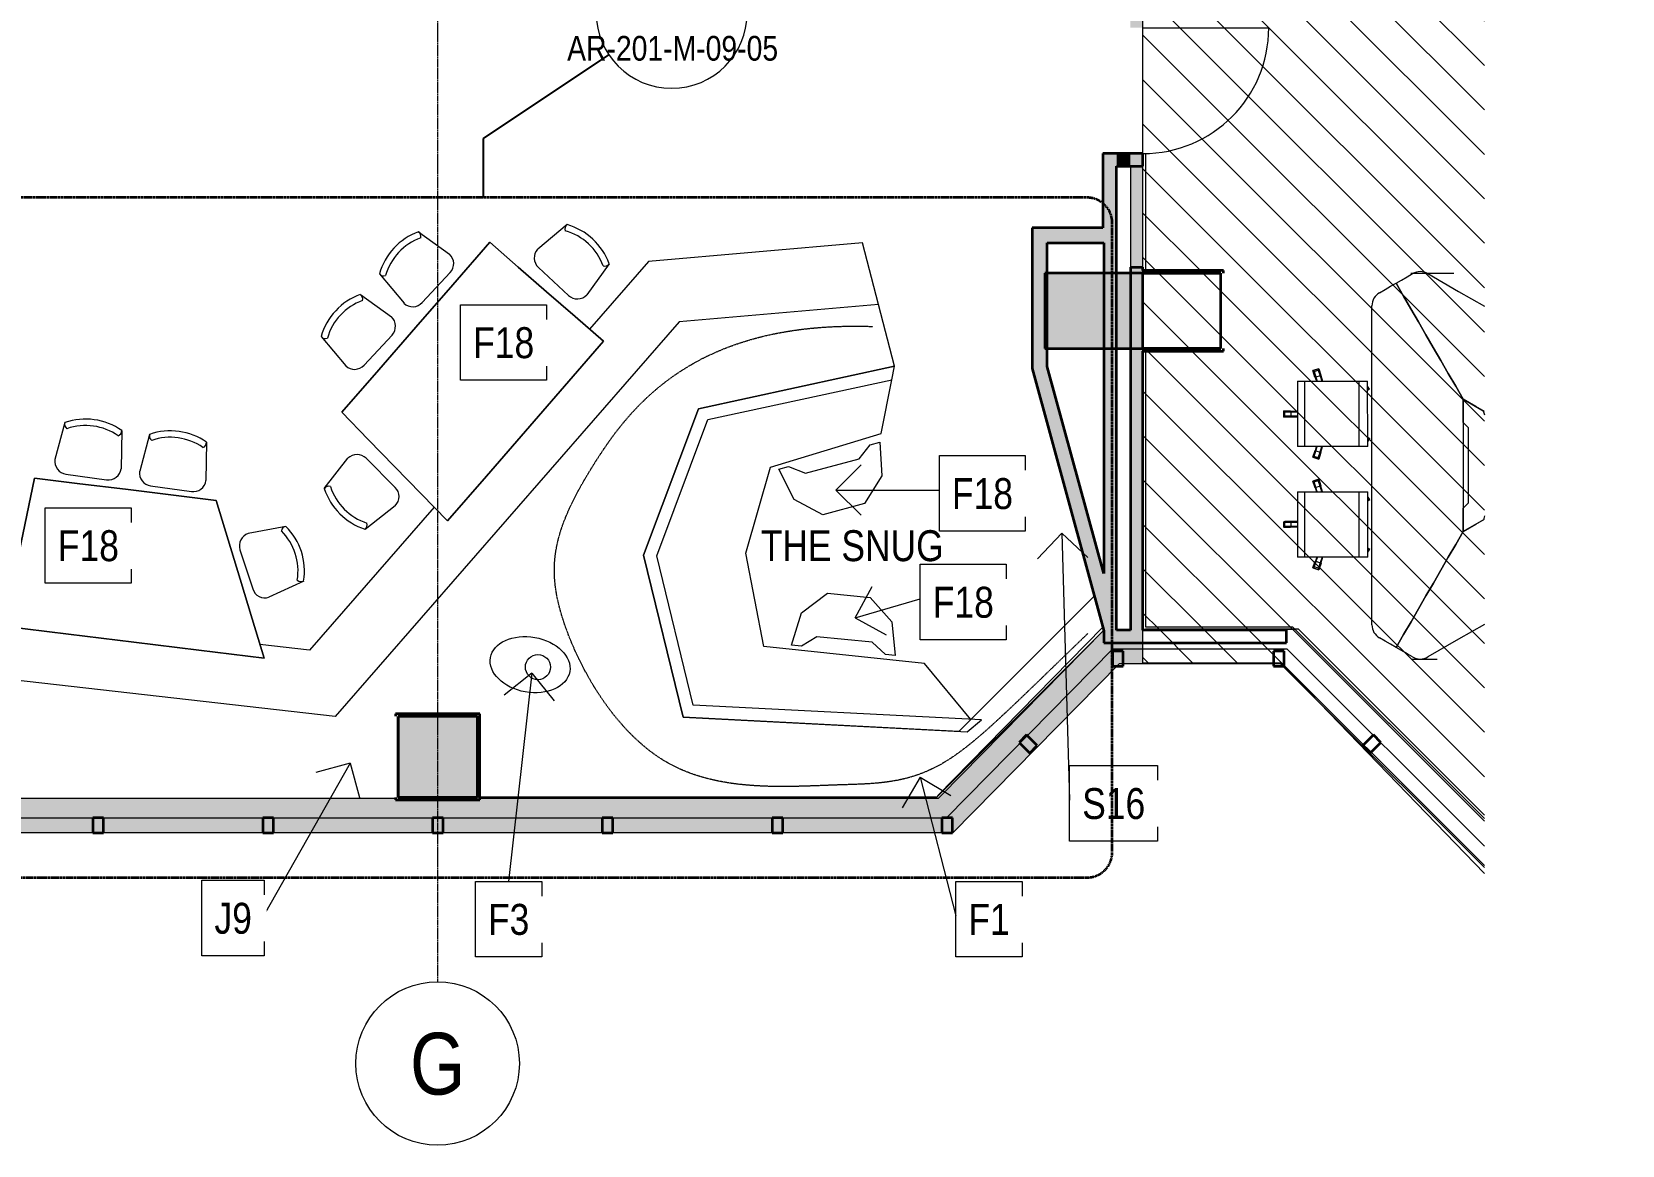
# Model space of a CAD drawing. Header units: millimetres. Extents: x -31381 to 39197, y -15686 to 26001.
# Drawn here: x 25929 to 38572, y -13891 to -5035 of the extents above; entities that cross this region are included whole.
import ezdxf

# ---------------------------------------------------------------- set-up
doc = ezdxf.new("R2010")
doc.units = ezdxf.units.MM
for name, pattern in [('BVNDH-Dash', [6, 3, -3]), ('BVNDH-Grid Line', [22.225, 12.7, -3.175, 3.175, -3.175]), ('BVNDH-Overhead', [6, 4, -2])]:
    doc.linetypes.add(name, pattern=pattern)
for name, color, linetype, lineweight in [('A-ANNO-SYMB', 150, 'Continuous', 9), ('A-COLS', 52, 'Continuous', 13), ('A-DETL', 90, 'Continuous', 9), ('A-DETL-GENF', 92, 'Continuous', 9), ('A-DETL-THIN', 151, 'Continuous', 9), ('A-DOOR', 31, 'Continuous', 13), ('A-FLOR-OVHD', 1, 'BVNDH-Overhead', 13), ('A-GENM', 13, 'Continuous', 13), ('A-WALL', 113, 'Continuous', 13), ('A-WALL-PATT', 111, 'Continuous', 13), ('G-ANNO-TEXT', 231, 'Continuous', 9), ('G-IMPT', 8, 'Continuous', 9), ('I-FURN', 30, 'Continuous', 13), ('I-WALL', 2, 'Continuous', 13), ('M-HVAC-CDFF', 50, 'Continuous', 9), ('Q-CASE', 31, 'Continuous', 9), ('S-GRID', 1, 'Continuous', 9), ('S-GRID-IDEN', 1, 'Continuous', 9)]:
    doc.layers.add(name, color=color, linetype=linetype, lineweight=lineweight)
doc.styles.add('Arial Narrow', font='ARIALN.TTF', dxfattribs={"height": 491.641337})
doc.styles.add('Arial Narrow_2', font='ARIALN.TTF', dxfattribs={"height": 245.820669})
doc.styles.add('Arial Narrow_3', font='ARIALN.TTF', dxfattribs={"height": 196.656535})
pattern_1 = [(135, (0, 0), (-176.7767, -176.7767), [])]

# ---------------------------------------------------------------- blocks, each defined once
blk = doc.blocks.new('Concept Single Door_DOR - 1000 x 2100mm 2-799987-Level 9 201 Kent St 1_100')
at = {"layer": 'A-DOOR', "color": 67}
blk.add_line((500, -50), (500, -1050), dxfattribs=at)
blk.add_arc((500, -50), 1000, 180, 270, dxfattribs=at)
blk = doc.blocks.new('Family5 - Family5-1060011-Level 9 201 Kent St 1_100')
at = {"layer": 'A-GENM'}
blk.add_hatch(color=254, dxfattribs=at).paths.add_polyline_path([(-1287, -141), (-1287, 135), (-1887, 135), (-1887, -641), (-1287, -641), (-1287, -171)], flags=0)
at = {"layer": 'A-GENM', "color": 47, "lineweight": 35}
for p, q in [((-1287, 759), (-1887, 759)), ((-1887, 759), (-1887, 135)), ((-1287, 135), (-1287, 759)), ((-1887, 135), (-1887, -641)), ((-1287, -641), (-1287, 135)), ((-1887, -641), (-1287, -641))]:
    blk.add_line(p, q, dxfattribs=at)
blk = doc.blocks.new('Walls 1 - 140902 Building Facade_sat-1083296-Level 9 201 Kent St 1_100')
at = {"layer": 'G-IMPT', "lineweight": 13}
h = blk.add_hatch(color=254, dxfattribs=at)
h.paths.add_polyline_path([(8026, -11406), (33252, -11406), (34573, -10063), (35857, -10063), (36143, -10349), (35859, -10055), (34759, -10055), (34759, -9943), (34522, -9943), (33202, -11286), (-28885, -11286), (-28885, 22446), (-27552, 23804), (7527, 23803), (7528, 22384), (15558, 14390), (20648, 14390), (34759, 14388), (34759, 14508), (15608, 14510), (7648, 22434), (7647, 23923), (-27602, 23924), (-29005, 22495), (-29005, -11406), (6974, -11406)], flags=0)
h.paths.add_polyline_path([(35839, 14508), (37477, 16146), (37477, 16155), (35830, 14508)], flags=0)
h = blk.add_hatch(color=254, dxfattribs=at)
h.paths.add_polyline_path([(29062, -11286), (33202, -11286), (34522, -9943), (34759, -9943), (34759, -9895), (34453, -9895), (34453, -9800), (34451, -9795), (33137, -11131), (29492, -11131), (29492, -11145), (28822, -11145), (28822, -11131), (24113, -11131), (24113, -11145), (23447, -11145), (23447, -11286), (24855, -11286)], flags=0)
h.paths.add_polyline_path([(34553, -9795), (34663, -9795), (34663, -9788), (34553, -9788)], flags=0)
at = {"layer": 'A-WALL', "color": 47, "lineweight": 35}
for p, q in [((34605, -9961), (34520, -9961)), ((34520, -9961), (34520, -10081)), ((34605, -10081), (34605, -9961)), ((35886, -9961), (35801, -9961)), ((35801, -9961), (35801, -10055)), ((35886, -10081), (35886, -9961)), ((34520, -10081), (34605, -10081)), ((35801, -10055), (35801, -10081)), ((35801, -10081), (35885, -10081)), ((33838, -10627), (33778, -10687)), ((33778, -10687), (33862, -10772)), ((33922, -10712), (33838, -10627)), ((33862, -10772), (33922, -10712)), ((36595, -10628), (36510, -10713)), ((36510, -10713), (36570, -10773)), ((36570, -10773), (36655, -10688)), ((36655, -10688), (36595, -10628)), ((26499, -11286), (26414, -11286)), ((26414, -11286), (26414, -11406)), ((26499, -11406), (26499, -11286)), ((27850, -11286), (27765, -11286)), ((27765, -11286), (27765, -11406)), ((27850, -11406), (27850, -11286)), ((29200, -11286), (29115, -11286)), ((29115, -11286), (29115, -11406)), ((29200, -11406), (29200, -11286)), ((30548, -11286), (30463, -11286)), ((30463, -11286), (30463, -11406)), ((30548, -11406), (30548, -11286)), ((31899, -11286), (31814, -11286)), ((31814, -11286), (31814, -11406)), ((31899, -11406), (31899, -11286)), ((33249, -11286), (33164, -11286)), ((33164, -11286), (33164, -11406)), ((33249, -11406), (33249, -11286)), ((26414, -11406), (26499, -11406)), ((27765, -11406), (27850, -11406)), ((29115, -11406), (29200, -11406)), ((30463, -11406), (30548, -11406)), ((31814, -11406), (31899, -11406)), ((33164, -11406), (33249, -11406))]:
    blk.add_line(p, q, dxfattribs=at)
at = {"layer": 'G-IMPT', "color": 67, "lineweight": 13}
for p, q in [((34552, -9788), (34663, -9788)), ((34783, -9788), (35971, -9788)), ((35971, -9788), (37477, -11293)), ((33202, -11286), (34522, -9943)), ((34522, -9943), (34759, -9943)), ((34759, -9943), (35907, -9943)), ((35907, -9943), (37477, -11512)), ((34573, -10063), (33252, -11406)), ((35857, -10063), (34573, -10063)), ((36143, -10349), (35857, -10063)), ((37477, -11682), (36143, -10349)), ((33137, -11131), (33156, -11111)), ((29492, -11131), (33137, -11131)), ((6216, -11286), (33202, -11286)), ((33252, -11406), (-29005, -11406))]:
    blk.add_line(p, q, dxfattribs=at)
blk = doc.blocks.new('Walls 1 - Walls 1-1083272-Level 9 201 Kent St 1_100')
blk.add_blockref('Walls 1 - 140902 Building Facade_sat-1083296-Level 9 201 Kent St 1_100', (0, 0))
blk = doc.blocks.new('Columns16 - Columns-1587665-Level 9 201 Kent St 1_100')
at = {"layer": 'A-COLS'}
blk.add_hatch(color=254, dxfattribs=at).paths.add_polyline_path([(29457, -11125), (29472, -11125), (29471, -10480), (28842, -10480), (28842, -11125), (29062, -11125)], flags=0)
at = {"layer": 'A-COLS', "color": 47, "lineweight": 35}
for p, q in [((28842, -10480), (28842, -11125)), ((29472, -10480), (28842, -10480)), ((29472, -11125), (29472, -10480)), ((28842, -11125), (29472, -11125))]:
    blk.add_line(p, q, dxfattribs=at)
blk = doc.blocks.new('Chair-Desk - Chair-Desk-V7-Level 9 201 Kent St 1_100')
at = {"layer": 'I-FURN', "lineweight": 9}
for p, q in [((-229, 0), (-266, -302)), ((229, 0), (266, -302)), ((-164, -405), (163, -405))]:
    blk.add_line(p, q, dxfattribs=at)
for centre, radius, start, end in [((0, -447), 502, 62.9089, 117.0911), ((-186, -7), 43.1, 170.9971, 243.1852), ((0, -447), 451, 62.9089, 117.0911), ((186, -7), 43.1, 296.8148, 9.0029), ((-164, -302), 103, 180, 270), ((163, -302), 103, 270, 0)]:
    blk.add_arc(centre, radius, start, end, dxfattribs=at)
blk = doc.blocks.new('Air Terminals 9 - Joinery Table 3_sat-1760734-Level 9 201 Kent St 1_100')
at = {"layer": 'G-IMPT', "flags": 128}
for points in [[(2960, 1077), (3093, 777), (3226, 477), (3359, 177), (3492, -123)], [(5047, 1077), (4526, 1077), (4004, 1077), (3482, 1077), (2960, 1077)], [(2960, 1077), (3482, 1077), (4004, 1077), (4526, 1077), (5047, 1077)], [(3492, -123), (3359, 177), (3226, 477), (3093, 777), (2960, 1077)], [(4945, -123), (4971, 177), (4996, 477), (5022, 777), (5047, 1077)], [(5047, 1077), (5022, 777), (4996, 477), (4971, 177), (4945, -123)], [(3492, -123), (3855, -123), (4218, -123), (4582, -123), (4945, -123)], [(4945, -123), (4582, -123), (4218, -123), (3855, -123), (3492, -123)]]:
    blk.add_lwpolyline(points, dxfattribs=at)
blk = doc.blocks.new('Air Terminals 9 - Air Terminals 9-1760743-Level 9 201 Kent St 1_100')
at = {"rotation": 172.9999999999995}
blk.add_blockref('Air Terminals 9 - Joinery Table 3_sat-1760734-Level 9 201 Kent St 1_100', (30845, -9310), dxfattribs=at)
blk = doc.blocks.new('Furniture 1 - Joinery Table 4_sat-1760748-Level 9 201 Kent St 1_100')
at = {"layer": 'G-IMPT', "flags": 128}
for points in [[(5047, 1077), (5022, 777), (4996, 477), (4971, 177), (4945, -123)], [(4945, -123), (4971, 177), (4996, 477), (5022, 777), (5047, 1077)], [(6838, 1077), (6390, 1077), (5943, 1077), (5495, 1077), (5047, 1077)], [(5047, 1077), (5495, 1077), (5943, 1077), (6390, 1077), (6838, 1077)], [(6838, -123), (6838, 177), (6838, 477), (6838, 777), (6838, 1077)], [(6838, 1077), (6838, 777), (6838, 477), (6838, 177), (6838, -123)], [(4945, -123), (5418, -123), (5892, -123), (6365, -123), (6838, -123)], [(6838, -123), (6365, -123), (5892, -123), (5418, -123), (4945, -123)]]:
    blk.add_lwpolyline(points, dxfattribs=at)
blk = doc.blocks.new('Furniture 1 - Furniture 1-1760757-Level 9 201 Kent St 1_100')
at = {"rotation": 48.99999999999957}
blk.add_blockref('Furniture 1 - Joinery Table 4_sat-1760748-Level 9 201 Kent St 1_100', (25896, -12577), dxfattribs=at)
blk = doc.blocks.new('Triangular Shaped Workbench4 - 140929 Triangular Shaped Workbench_sat-1825620-Level 9 201 Kent St 1_100')
at = {"layer": 'G-IMPT'}
for p, q in [((-8847, 2143), (-8732, 2342)), ((-8732, 2342), (-8617, 2143)), ((-8836, 2104), (-8847, 2143)), ((-8617, 2143), (-8636, 2070)), ((-8267, 1431), (-8194, 1411)), ((-8194, 1411), (-8079, 1212)), ((-8309, 1212), (-8338, 1240)), ((-8079, 1212), (-8309, 1212))]:
    blk.add_line(p, q, dxfattribs=at)
at = {"layer": 'G-IMPT', "flags": 128}
for points in [[(-8920, 3666), (-8857, 3666), (-8794, 3666), (-8732, 3666)], [(-8732, 3666), (-8669, 3666), (-8606, 3666), (-8543, 3666)], [(-8732, 2342), (-8732, 2490), (-8732, 2637), (-8732, 2784), (-8732, 2931), (-8732, 3078), (-8732, 3225), (-8732, 3372), (-8732, 3519), (-8732, 3666)], [(-8732, 3666), (-8732, 3519), (-8732, 3372), (-8732, 3225), (-8732, 3078), (-8732, 2931), (-8732, 2784), (-8732, 2637), (-8732, 2490), (-8732, 2342)], [(-9372, 3033), (-9225, 3288), (-9050, 3591)], [(-8413, 3591), (-8238, 3288), (-8063, 2985), (-7888, 2682), (-7713, 2379), (-7538, 2076), (-7363, 1773), (-7188, 1469), (-7013, 1166), (-6838, 863)], [(-8732, 2342), (-8804, 2217), (-8853, 2133)], [(-8079, 1212), (-8151, 1338), (-8224, 1463), (-8297, 1589), (-8369, 1714), (-8442, 1840), (-8514, 1966), (-8587, 2091), (-8659, 2217), (-8732, 2342)], [(-8636, 2070), (-8599, 2006), (-8562, 1942), (-8525, 1878), (-8489, 1814), (-8452, 1750), (-8415, 1686), (-8378, 1623), (-8341, 1559), (-8304, 1495), (-8267, 1431)], [(-8321, 1212), (-8224, 1212), (-8079, 1212)], [(-8079, 1212), (-7952, 1138), (-7824, 1065), (-7697, 991), (-7569, 918), (-7442, 844), (-7315, 771), (-7187, 697), (-7060, 624), (-6933, 550)], [(-6933, 550), (-7060, 624), (-7187, 697), (-7315, 771), (-7442, 844), (-7569, 918), (-7697, 991), (-7824, 1065), (-7952, 1138), (-8079, 1212)], [(-6838, 713), (-6870, 659), (-6901, 604), (-6933, 550)], [(-6933, 550), (-6964, 496), (-6995, 441), (-7027, 387)], [(-7157, 312), (-7507, 312), (-7802, 312)]]:
    blk.add_lwpolyline(points, dxfattribs=at)
at = {"layer": 'G-IMPT'}
for centre, start, end in [((-8920, 3516), 90, 150), ((-8543, 3516), 30, 90), ((-6968, 788), 330, 30), ((-7157, 462), 270, 330)]:
    blk.add_arc(centre, 150, start, end, dxfattribs=at)
blk = doc.blocks.new('Triangular Shaped Workbench4 - Triangular Shaped Workbench-1804144-Level 9 201 Kent St 1_100')
at = {"layer": 'I-FURN', "lineweight": 9}
for p, q in [((36893, -6954), (37233, -6954)), ((36901, -10025), (37101, -10025))]:
    blk.add_line(p, q, dxfattribs=at)
at = {"xscale": 0.8052448440844177, "yscale": 0.8052448440844177, "zscale": 0.8052448440844177, "rotation": 150.0000000000004}
blk.add_blockref('Triangular Shaped Workbench4 - 140929 Triangular Shaped Workbench_sat-1825620-Level 9 201 Kent St 1_100', (32162, -3860), dxfattribs=at)
blk = doc.blocks.new('JX-57-Generic Chair-Task - Task without Arms-542702-Level 9 201 Kent St 1_100')
at = {"layer": 'I-FURN', "lineweight": 9}
for p, q in [((166, 389), (116, 389)), ((116, 334), (116, 389)), ((118, 380), (123, 380)), ((118, 380), (118, 332)), ((121, 380), (121, 388)), ((121, 388), (161, 388)), ((123, 380), (158, 380)), ((123, 333), (123, 380)), ((158, 380), (163, 380)), ((158, 380), (158, 333)), ((161, 388), (161, 380)), ((163, 380), (163, 332)), ((166, 389), (166, 334)), ((401, 279), (-119, 279)), ((-119, 272), (-119, 279)), ((-119, 224), (-119, 272)), ((116, 334), (118, 334)), ((123, 333), (118, 332)), ((118, 332), (118, 279)), ((123, 279), (123, 333)), ((158, 333), (123, 333)), ((163, 332), (158, 333)), ((158, 333), (158, 279)), ((163, 334), (166, 334)), ((163, 332), (163, 279)), ((401, 279), (401, 272)), ((401, 272), (401, 224)), ((-204, 157), (-219, 110)), ((-216, 114), (-204, 152)), ((-208, 114), (-197, 147)), ((-204, 157), (-151, 140)), ((-204, 152), (-196, 149)), ((-197, 147), (-195, 152)), ((-197, 147), (-152, 133)), ((-195, 152), (-150, 137)), ((-152, 133), (-163, 99)), ((-152, 138), (-151, 140)), ((-150, 137), (-152, 133)), ((-152, 133), (-119, 122)), ((-150, 137), (-119, 127)), ((-119, -183), (-119, 224)), ((401, 224), (-119, 224)), ((401, 224), (401, -183)), ((432, 137), (401, 127)), ((434, 133), (401, 122)), ((477, 152), (432, 137)), ((434, 133), (432, 137)), ((433, 140), (486, 157)), ((433, 140), (434, 138)), ((479, 147), (434, 133)), ((445, 99), (434, 133)), ((477, 152), (479, 147)), ((478, 149), (486, 152)), ((479, 147), (489, 114)), ((501, 110), (486, 157)), ((498, 114), (486, 152)), ((-167, 93), (-219, 110)), ((-208, 111), (-216, 114)), ((-209, 109), (-208, 114)), ((-209, 109), (-164, 94)), ((-208, 114), (-163, 99)), ((-167, 93), (-166, 95)), ((-163, 99), (-164, 94)), ((-164, 94), (-119, 80)), ((-163, 99), (-119, 85)), ((445, 99), (401, 85)), ((446, 94), (401, 80)), ((489, 114), (445, 99)), ((446, 94), (445, 99)), ((491, 109), (446, 94)), ((448, 95), (449, 93)), ((501, 110), (449, 93)), ((489, 114), (491, 109)), ((498, 114), (490, 111)), ((-119, -208), (-119, -183)), ((-119, -239), (-119, -208)), ((401, -208), (-119, -208)), ((-119, -279), (-119, -239)), ((401, -183), (401, -208)), ((401, -208), (401, -239)), ((401, -239), (401, -279)), ((-119, -279), (401, -279)), ((-79, -279), (-56, -295)), ((-60, -291), (-76, -279)), ((-57, -283), (-62, -279)), ((-55, -285), (-60, -291)), ((-54, -279), (-57, -283)), ((-53, -286), (-57, -283)), ((-45, -279), (-56, -295)), ((-53, -286), (-48, -279)), ((338, -295), (327, -279)), ((335, -286), (330, -279)), ((339, -283), (335, -286)), ((336, -279), (339, -283)), ((342, -291), (337, -285)), ((338, -295), (361, -279)), ((344, -279), (339, -283)), ((342, -291), (358, -279))]:
    blk.add_line(p, q, dxfattribs=at)
blk = doc.blocks.new('JX-57-Generic Chair-Task - Task without Arms-3760541-Level 9 201 Kent St 1_100')
at = {"layer": 'I-FURN', "lineweight": 9}
for p, q in [((401, 279), (-119, 279)), ((-119, 239), (-119, 279)), ((-56, 295), (-79, 279)), ((-76, 279), (-60, 291)), ((-62, 279), (-57, 283)), ((-60, 291), (-55, 285)), ((-57, 283), (-53, 286)), ((-57, 283), (-54, 279)), ((-56, 295), (-45, 279)), ((-48, 279), (-53, 286)), ((327, 279), (338, 295)), ((330, 279), (335, 286)), ((335, 286), (339, 283)), ((339, 283), (336, 279)), ((337, 285), (342, 291)), ((361, 279), (338, 295)), ((339, 283), (344, 279)), ((358, 279), (342, 291)), ((401, 279), (401, 239)), ((-119, 208), (-119, 239)), ((-119, 183), (-119, 208)), ((-119, 208), (401, 208)), ((-119, -224), (-119, 183)), ((401, 239), (401, 208)), ((401, 208), (401, 183)), ((401, 183), (401, -224)), ((-219, -110), (-167, -93)), ((-219, -110), (-204, -157)), ((-216, -114), (-208, -111)), ((-204, -152), (-216, -114)), ((-164, -94), (-209, -109)), ((-208, -114), (-209, -109)), ((-163, -99), (-208, -114)), ((-197, -147), (-208, -114)), ((-166, -95), (-167, -93)), ((-119, -80), (-164, -94)), ((-164, -94), (-163, -99)), ((-119, -85), (-163, -99)), ((-163, -99), (-152, -133)), ((-119, -122), (-152, -133)), ((401, -80), (446, -94)), ((401, -85), (445, -99)), ((401, -122), (434, -133)), ((434, -133), (445, -99)), ((445, -99), (446, -94)), ((445, -99), (489, -114)), ((446, -94), (491, -109)), ((449, -93), (448, -95)), ((449, -93), (501, -110)), ((489, -114), (479, -147)), ((486, -157), (501, -110)), ((486, -152), (498, -114)), ((491, -109), (489, -114)), ((490, -111), (498, -114)), ((-151, -140), (-204, -157)), ((-196, -149), (-204, -152)), ((-152, -133), (-197, -147)), ((-195, -152), (-197, -147)), ((-150, -137), (-195, -152)), ((-152, -133), (-150, -137)), ((-151, -140), (-152, -138)), ((-119, -127), (-150, -137)), ((-119, -272), (-119, -224)), ((-119, -224), (401, -224)), ((401, -127), (432, -137)), ((401, -224), (401, -272)), ((432, -137), (434, -133)), ((432, -137), (477, -152)), ((434, -138), (433, -140)), ((486, -157), (433, -140)), ((434, -133), (479, -147)), ((479, -147), (477, -152)), ((486, -152), (478, -149)), ((-119, -279), (-119, -272)), ((-119, -279), (401, -279)), ((118, -334), (116, -334)), ((116, -342), (116, -334)), ((116, -389), (116, -342)), ((118, -279), (118, -332)), ((118, -332), (123, -333)), ((118, -332), (118, -380)), ((123, -333), (123, -279)), ((123, -333), (158, -333)), ((123, -380), (123, -333)), ((158, -279), (158, -333)), ((158, -333), (163, -332)), ((158, -333), (158, -380)), ((163, -279), (163, -332)), ((163, -332), (163, -380)), ((166, -334), (163, -334)), ((166, -334), (166, -389)), ((401, -272), (401, -279)), ((116, -389), (166, -389)), ((123, -380), (118, -380)), ((121, -388), (121, -380)), ((161, -388), (121, -388)), ((158, -380), (123, -380)), ((163, -380), (158, -380)), ((161, -380), (161, -388))]:
    blk.add_line(p, q, dxfattribs=at)
blk = doc.blocks.new('Casework 18 - Casework 18-2049640-Level 9 201 Kent St 1_100')
at = {"layer": 'Q-CASE'}
for p, q in [((32533, -6715), (30831, -6863)), ((32660, -7205), (32533, -6715)), ((30831, -6863), (30363, -7400)), ((32660, -7205), (31075, -7343)), ((32787, -7696), (32660, -7205)), ((31075, -7343), (28342, -10480)), ((32787, -7696), (31229, -8033)), ((31229, -8033), (32787, -7696)), ((32765, -7803), (32787, -7696)), ((31303, -8119), (32765, -7803)), ((32681, -8230), (32765, -7803)), ((31229, -8033), (30793, -9198)), ((30793, -9198), (31229, -8033)), ((30897, -9203), (31303, -8119)), ((31802, -8499), (32681, -8230)), ((31605, -9183), (31802, -8499)), ((29128, -8817), (28137, -9953)), ((30793, -9198), (31107, -10486)), ((31107, -10486), (30793, -9198)), ((31186, -10390), (30897, -9203)), ((31749, -9924), (31605, -9183)), ((34375, -9523), (33299, -10600)), ((34450, -9796), (34375, -9523)), ((33127, -11119), (34450, -9796)), ((28137, -9953), (27743, -9909)), ((33026, -10059), (31749, -9924)), ((28342, -10480), (24453, -10040)), ((33394, -10504), (33026, -10059)), ((28837, -11125), (28837, -10480)), ((31107, -10486), (33366, -10603)), ((33299, -10600), (31107, -10486)), ((33479, -10509), (31186, -10390)), ((33366, -10603), (33479, -10509)), ((29491, -11119), (33127, -11119)), ((24113, -11131), (28822, -11131))]:
    blk.add_line(p, q, dxfattribs=at)
blk = doc.blocks.new('Furniture 23 - Laptop Table_sat-2464261-Level 9 201 Kent St 1_100')
at = {"layer": 'G-IMPT'}
for p, q in [((9082, 1133), (9273, 1310)), ((9273, 1310), (9614, 1310)), ((9614, 1310), (9804, 1133)), ((9028, 870), (9082, 1133)), ((9804, 1133), (9858, 870)), ((9222, 956), (9108, 870)), ((9664, 956), (9222, 956)), ((9779, 870), (9664, 956)), ((9108, 870), (9028, 870)), ((9858, 870), (9779, 870))]:
    blk.add_line(p, q, dxfattribs=at)
blk = doc.blocks.new('Furniture 23 - Furniture 22-2464417-Level 9 201 Kent St 1_100')
blk.add_blockref('Furniture 23 - Laptop Table_sat-2464261-Level 9 201 Kent St 1_100', (21803, -10929))
blk = doc.blocks.new('Furniture 25 - Laptop Table_sat-2464261-Level 9 201 Kent St 1_100')
at = {"layer": 'G-IMPT'}
for p, q in [((9082, 1133), (9273, 1310)), ((9273, 1310), (9614, 1310)), ((9614, 1310), (9804, 1133)), ((9028, 870), (9082, 1133)), ((9804, 1133), (9858, 870)), ((9222, 956), (9108, 870)), ((9664, 956), (9222, 956)), ((9779, 870), (9664, 956)), ((9108, 870), (9028, 870)), ((9858, 870), (9779, 870))]:
    blk.add_line(p, q, dxfattribs=at)
blk = doc.blocks.new('Furniture 25 - Furniture 22-2464449-Level 9 201 Kent St 1_100')
blk.add_blockref('Furniture 25 - Laptop Table_sat-2464261-Level 9 201 Kent St 1_100', (23336, -9414))
blk = doc.blocks.new('Grid - Grid Head_BVNDH-294967-Level 9 201 Kent St 1_100')
at = {"layer": 'S-GRID-IDEN'}
blk.add_circle((0, 0), 6.5, dxfattribs=at)
blk = doc.blocks.new('Floor Plan - BVN Callout Head-143043-Level 9 201 Kent St 1_100')
at = {"layer": 'A-ANNO-SYMB'}
blk.add_line((-6, 0), (6, 0), dxfattribs=at)
for start, end in [(360, 180), (180, 360)]:
    blk.add_arc((0, 0), 6, start, end, dxfattribs=at)

msp = doc.modelspace()

# ---------------------------------------------------------------- hatches: boundary and pattern name
at = {"layer": 'A-DETL-GENF'}
h = msp.add_hatch(dxfattribs=at)
h.set_pattern_fill('FP_1', style=0, pattern_type=2)
h.set_pattern_definition(pattern_1)
h.paths.add_polyline_path([(37477.1, -11682.1), (37477.1, -11293.3), (35970.9, -9787.5), (34782.9, -9787.6), (34782.9, -9794.6), (34762.9, -9794.6), (34762.9, -7554.5), (35382.9, -7554.5), (35382.9, -6954.5), (34762.9, -6954.5), (34762.9, -6003.9), (34759.1, -6003.9), (34759.1, -10054.5), (35860, -10055.4), (36143.4, -10348.9), (37357.1, -11562.2)], flags=0)
h.paths.add_polyline_path([(34762.9, -5003.9), (34762.9, -954.6), (35582.3, -954.6), (35582.3, -354.6), (34762.9, -354.6), (34762.9, 8641.5), (34759.1, 8641.5), (34759.1, -5003.9)], flags=0)
h.paths.add_polyline_path([(34759.1, 9641.5), (34762.9, 9641.5), (34762.9, 10001.6), (35887.7, 10001.6), (35887.7, 10601.6), (34762.9, 10601.6), (34762.9, 14232.6), (35943.5, 14233.2), (37477.1, 15766.8), (37477.1, 16145.5), (35839.1, 14507.6), (34759.1, 14507.5), (34759.1, 9642.4)], flags=0)
h = msp.add_hatch(dxfattribs=at)
h.set_pattern_fill('FP_1', style=0, pattern_type=2)
h.set_pattern_definition(pattern_1)
h.paths.add_polyline_path([(37477.1, -11729.9), (37477.1, -11682.1), (36143.4, -10348.9), (37431, -11682.2)], flags=0)
h.paths.add_polyline_path([(37477.1, -11293.3), (37477.1, 15738.5), (35951.2, 14212.6), (34772.9, 14212.6), (34772.9, 10621.6), (35907.7, 10621.6), (35907.7, 9981.6), (35887.7, 9981.6), (35887.7, 10001.6), (34762.9, 10001.6), (34762.9, 9641.5), (34759.1, 9641.5), (34759.1, 8641.5), (34762.9, 8641.5), (34762.9, -354.6), (35582.3, -354.6), (35582.3, -854.6), (35808.7, -854.6), (35808.7, 287.4), (34776.9, 287.4), (34776.9, 387.4), (35908.7, 387.4), (35894.7, 373.4), (35895.7, 287.4), (35908.7, 287.4), (35908.7, -954.6), (35894.7, -940.6), (35894.7, -954.6), (34762.9, -954.6), (34762.9, -1113.9), (35908.7, -1113.9), (35908.7, -1753.9), (35808.7, -1753.9), (35808.7, -1213.9), (34762.9, -1213.9), (34762.9, -4703.9), (35808.7, -4703.9), (35808.7, -4323.9), (35908.7, -4323.9), (35908.7, -4803.9), (34762.9, -4803.9), (34762.9, -5003.9), (34759.1, -5003.9), (34759.1, -6003.9), (34762.9, -6003.9), (34762.9, -6934.5), (35402.9, -6934.5), (35402.9, -6954.5), (35382.9, -6954.5), (35382.9, -7554.5), (35402.9, -7554.5), (35402.9, -7574.5), (34762.9, -7574.5), (34762.9, -9794.6), (34782.9, -9794.6), (34782.9, -9787.6), (35971.3, -9788), (37341, -11157.3)], flags=0)
h.paths.add_polyline_path([(35885.2, -8974.3), (35885.2, -8974.3), (35887.7, -8974.3)], flags=0)
h.paths.add_polyline_path([(36020.9, -8334.9), (36020.9, -8334.9), (36020.8, -8216.6)], flags=0)
h.paths.add_polyline_path([(36549.6, -8332.9), (36549.6, -8332.9), (36549.6, -8322)], flags=0)
h.paths.add_polyline_path([(35908.7, -3503.9), (35808.7, -3503.9), (35808.7, -2573.9), (35908.7, -2573.9)], flags=0)
h.paths.add_polyline_path([(36857.5, -253.6), (36857.5, -253.6), (36859.4, -252.3)], flags=0)
h.paths.add_polyline_path([(35218.9, 401.4), (34809.9, 401.4), (34809.9, 2112.2), (34800.1, 2112.2), (34800.1, 2130.2), (34809.9, 2130.2), (34809.9, 3212.2), (34800.1, 3212.2), (34800.1, 3230.2), (34809.9, 3230.2), (34809.9, 4312.2), (34800.1, 4312.2), (34800.1, 4330.2), (34809.9, 4330.2), (34809.9, 5425.9), (34800.1, 5425.9), (34800.1, 5453.8), (34809.9, 5453.8), (34809.9, 6512.2), (34800.1, 6512.2), (34800.1, 6530.2), (34809.9, 6530.2), (34809.9, 8231.5), (34776.9, 8231.5), (34776.9, 8351.5), (35781.7, 8351.5), (35781.7, 8411.5), (34776.9, 8411.5), (34776.9, 8531.5), (35901.7, 8531.5), (35901.7, 8231.5), (35227.9, 8231.5), (35227.9, 8213.5), (34827.9, 8213.5), (34827.9, 7671.5), (35227.9, 7671.5), (35227.9, 7653.5), (34827.9, 7653.5), (34827.9, 6530.2), (35217.6, 6530.2), (35217.6, 6512.2), (34827.9, 6512.2), (34827.9, 5453.8), (35217.6, 5453.8), (35217.6, 5425.9), (34827.9, 5425.9), (34827.9, 4330.2), (35217.6, 4330.2), (35217.6, 4312.2), (34827.9, 4312.2), (34827.9, 3230.2), (35217.6, 3230.2), (35217.6, 3212.2), (34827.9, 3212.2), (34827.9, 2130.2), (35217.6, 2130.2), (35217.6, 2112.2), (34827.9, 2112.2), (34827.9, 969.4), (35227.9, 969.4), (35227.9, 951.4), (34827.9, 951.4), (34827.9, 419.4), (35227.9, 419.4), (35227.9, 401.4)], flags=0)
h.paths.add_polyline_path([(35829.9, 14507.5), (35829.9, 14507.6), (34759.1, 14507.6)], flags=0)
h = msp.add_hatch(dxfattribs=at)
h.set_pattern_fill('FP_1', style=0, pattern_type=2)
h.set_pattern_definition(pattern_1)
h.paths.add_polyline_path([(35382.9, -7574.5), (35402.9, -7574.5), (35402.9, -7554.5), (34762.9, -7554.5), (34763, -7574.5), (35373.4, -7574.5)], flags=0)
h.paths.add_polyline_path([(35402.9, -6954.5), (35402.9, -6934.5), (34762.9, -6934.5), (34762.9, -6954.5), (35382.9, -6954.5)], flags=0)
h.paths.add_polyline_path([(35808.7, -4803.9), (35908.7, -4803.9), (35908.7, -4323.9), (35808.7, -4323.9), (35808.7, -4703.9), (34762.9, -4703.9), (34762.9, -4803.9), (35696, -4803.9)], flags=0)
h.paths.add_polyline_path([(35859.1, -3503.9), (35908.7, -3503.9), (35908.7, -2573.9), (35808.7, -2573.9), (35808.7, -3503.9), (35853.8, -3503.9)], flags=0)
h.paths.add_polyline_path([(35908.7, -1753.9), (35908.7, -1113.9), (34762.9, -1113.9), (34762.9, -1213.9), (35808.7, -1213.9), (35808.7, -1753.9), (35859.1, -1753.9)], flags=0)
h.paths.add_polyline_path([(35908.7, -954.6), (35908.7, 287.4), (35894.7, 287.4), (35894.7, 373.4), (35908.7, 387.4), (34776.9, 387.4), (34776.9, 287.4), (35808.7, 287.4), (35808.7, -854.6), (35582.3, -854.6), (35582.3, -954.6), (35894.7, -954.6), (35894.7, -940.6)], flags=0)
h.paths.add_polyline_path([(35218.9, 401.4), (35227.9, 401.4), (35227.9, 419.4), (34827.9, 419.4), (34827.9, 951.4), (35227.9, 951.4), (35227.9, 969.4), (34827.9, 969.4), (34827.9, 2112.2), (35217.6, 2112.2), (35217.6, 2130.2), (34827.9, 2130.2), (34827.9, 3212.2), (35217.6, 3212.2), (35217.6, 3230.2), (34827.9, 3230.2), (34827.9, 4312.2), (35217.6, 4312.2), (35217.6, 4330.2), (34827.9, 4330.2), (34827.9, 5425.9), (35217.6, 5425.9), (35217.6, 5453.8), (34827.9, 5453.8), (34827.9, 6512.2), (35217.6, 6512.2), (35217.6, 6530.2), (34827.9, 6530.2), (34827.9, 7653.5), (35227.9, 7653.5), (35227.9, 7671.5), (34827.9, 7671.5), (34827.9, 8213.5), (35227.9, 8213.5), (35227.9, 8231.5), (35901.7, 8231.5), (35901.7, 8531.5), (34776.9, 8531.5), (34776.9, 8411.5), (35781.7, 8411.5), (35781.7, 8351.5), (34776.9, 8351.5), (34776.9, 8231.5), (34809.9, 8231.5), (34809.9, 6530.2), (34800.1, 6530.2), (34800.1, 6512.2), (34809.9, 6512.2), (34809.9, 5453.8), (34800.1, 5453.8), (34800.1, 5425.9), (34809.9, 5425.9), (34809.9, 4330.2), (34800.1, 4330.2), (34800.1, 4312.2), (34809.9, 4312.2), (34809.9, 3230.2), (34800.1, 3230.2), (34800.1, 3212.2), (34809.9, 3212.2), (34809.9, 2130.2), (34800.1, 2130.2), (34800.1, 2112.2), (34809.9, 2112.2), (34810.5, 401.4), (34827.9, 401.4)], flags=0)
h.paths.add_polyline_path([(35887.7, 9981.6), (35907.7, 9981.6), (35907.7, 10621.6), (34772.9, 10621.6), (34772.9, 14212.6), (35951.2, 14212.6), (37477.1, 15738.5), (37477.1, 15766.8), (35942.9, 14232.6), (34762.9, 14232.5), (34762.9, 10601.6), (35887.7, 10601.6)], flags=0)
at = {"layer": 'A-WALL-PATT', "lineweight": 9}
h = msp.add_hatch(color=9, dxfattribs=at)
h.paths.add_polyline_path([(34759.1, -9794.6), (34759.1, -7554.5), (34662.9, -7554.5), (34662.9, -9794.6)], flags=0)
h.paths.add_polyline_path([(34670, -6954.5), (34759.1, -6954.5), (34759.1, -6003.9), (34662.9, -6003.9), (34662.9, -6954.5)], flags=0)
h.paths.add_polyline_path([(34759.1, -5003.9), (34759.1, -954.6), (34737.5, -954.6), (34748.9, -354.6), (34759.1, -354.6), (34759.1, 8641.5), (34662.9, 8641.5), (34662.9, -5003.9)], flags=0)
h.paths.add_polyline_path([(34662.9, 9641.5), (34759.1, 9642.4), (34759.1, 10001.6), (34662.9, 10001.6), (34662.9, 9664.6)], flags=0)
h.paths.add_polyline_path([(34662.9, 10601.6), (34759.1, 10601.6), (34759.1, 14387.6), (34662.9, 14387.5), (34662.9, 11108)], flags=0)
for color, points in [(256, [(34452.7, -6594.5), (34452.7, -6003.9), (34442.7, -6003.9), (34442.7, -6594.5)]), (9, [(34662.9, -6103.9), (34662.9, -6003.9), (34552.7, -6003.9), (34552.7, -6103.9)]), (256, [(34452.7, -6714.5), (34452.7, -6594.5), (33882.2, -6594.5), (33882.2, -6714.5), (34442.7, -6714.5)]), (256, [(33882.2, -7712.7), (34002.2, -7696.6), (34002.2, -7554.5), (33982.9, -7554.5), (33982.9, -6954.5), (34002.2, -6954.5), (34002.2, -6714.5), (33882.2, -6714.5), (33882.2, -7696.6)]), (256, [(34452.7, -9800.2), (34452.7, -9345), (34002.2, -7696.6), (33882.2, -7712.7), (34451, -9794.1)]), (9, [(34577.8, -9894.6), (34759.1, -9894.6), (34759.1, -9794.6), (34552.7, -9794.6), (34552.7, -9894.6)]), (256, [(29471.7, -10479.7), (29471.7, -10459.7), (28821.7, -10459.7), (28821.7, -10479.7), (29471.3, -10479.7)]), (256, [(29471.7, -11124.7), (29491.7, -11124.7), (29491.7, -10459.7), (29471.7, -10459.7), (29471.7, -11119)]), (256, [(29062.4, -11144.7), (29491.7, -11144.7), (29491.7, -11124.7), (28821.7, -11124.7), (28821.7, -11144.7)])]:
    msp.add_hatch(color=color, dxfattribs=at).paths.add_polyline_path(points, flags=0)
h = msp.add_hatch(color=9, dxfattribs=at)
h.paths.add_polyline_path([(34552.7, -9894.6), (34552.7, -7554.5), (34452.7, -7554.5), (34452.7, -9894.6), (34522.3, -9894.6)], flags=0)
h.paths.add_polyline_path([(34452.7, -6954.5), (34552.7, -6954.5), (34552.7, -6003.9), (34452.7, -6003.9), (34452.7, -6714.5)], flags=0)

# ---------------------------------------------------------------- linework, layer by layer
at = {"layer": 'A-ANNO-SYMB', "lineweight": 25}
for p, q in [((29520, -5884.1), (30517.1, -5217.9)), ((29520, -6354.3), (29520, -5884.1))]:
    msp.add_line(p, q, dxfattribs=at)
at = {"layer": 'A-ANNO-SYMB', "linetype": 'BVNDH-Dash', "lineweight": 35}
for p, q in [((34318.4, -6354.3), (19710, -6354.3)), ((19710, -11762), (34318.4, -11762))]:
    msp.add_line(p, q, dxfattribs=at)
for centre, start, end in [((34318.4, -6554.3), 0, 90), ((34318.4, -11562), 270, 0)]:
    msp.add_arc(centre, 200, start, end, dxfattribs=at)
at = {"layer": 'A-DETL'}
msp.add_circle((29952.7, -10088.4), 100, dxfattribs=at)
msp.add_ellipse((29890.5, -10068.9), major_axis=(-315.1, 55.6), ratio=0.6875, dxfattribs=at)
at = {"layer": 'A-DETL-THIN'}
for p, q in [((34759.1, 14507.6), (34759.1, -10054.5)), ((34759.1, -10054.5), (35859.1, -10054.5)), ((35859.1, -10054.5), (37477.1, -11729.9))]:
    msp.add_line(p, q, dxfattribs=at)
at = {"layer": 'A-FLOR-OVHD'}
msp.add_open_spline([(34324.9, -9820.2), (33723.7, -10400.8), (33111.7, -11023.3), (32316.4, -11009.4), (30865.9, -11122), (29962.8, -9557.8), (30124.6, -8725.3), (31222.9, -7330.5), (32615.6, -7379.2)], degree=3, knots=[0, 0, 0, 0, 2.7384812, 6.1540481, 10.5901777, 15.0839747, 19.9280989, 24.3210541, 24.3210541, 24.3210541, 24.3210541], dxfattribs=at)
at = {"layer": 'A-WALL', "color": 47, "lineweight": 35}
for p, q in [((34762.9, -6003.9), (34662.9, -6003.9)), ((34762.9, -6103.9), (34762.9, -6003.9)), ((34662.9, -6907.4), (34662.9, -9794.6)), ((34762.9, -6934.5), (34762.9, -6907.4)), ((34762.9, -7554.5), (34762.9, -6954.5)), ((34762.9, -9794.6), (34762.9, -7574.5))]:
    msp.add_line(p, q, dxfattribs=at)
at = {"layer": 'A-WALL', "color": 67}
for p, q in [((34662.9, -6103.9), (34662.9, -6907.4)), ((34762.9, -6907.4), (34762.9, -6103.9))]:
    msp.add_line(p, q, dxfattribs=at)
at = {"layer": 'G-ANNO-TEXT', "color": 7}
for p, q in [((32321.1, -8680.8), (32521.1, -8480.8)), ((32321.1, -8680.8), (32521.1, -8880.8)), ((32321.1, -8680.8), (33144, -8680.8)), ((34117.8, -9021.9), (33923.7, -9227.7)), ((34117.8, -9021.9), (34323.6, -9216)), ((34117.8, -9021.9), (34179.7, -11146.2)), ((32474.2, -9695.7), (32610.4, -9447.8)), ((32474.2, -9695.7), (32991.8, -9545)), ((32474.2, -9695.7), (32722.2, -9831.8)), ((29904.8, -10136.3), (29683.8, -10312.8)), ((29904.8, -10136.3), (29719.5, -11792.4)), ((29904.8, -10136.3), (30081.4, -10357.3)), ((28459.5, -10852), (27776.5, -12058.5)), ((28459.5, -10852), (28186.9, -10927.5)), ((28459.5, -10852), (28535, -11124.5)), ((32991.3, -10964.8), (32847.3, -11208.3)), ((32991.3, -10964.8), (33234.8, -11108.8)), ((32991.3, -10964.8), (33274.3, -12067.4))]:
    msp.add_line(p, q, dxfattribs=at)
at = {"layer": 'G-ANNO-TEXT', "color": 7, "flags": 128}
for points in [[(29337.7, -7205.9), (30020.2, -7205.9), (30020.2, -7806.6), (29337.7, -7806.6)], [(33144, -8405.8), (33826.5, -8405.8), (33826.5, -9006.6), (33144, -9006.6)], [(26036.5, -8820.4), (26719, -8820.4), (26719, -9421.2), (26036.5, -9421.2)], [(32991.8, -9270), (33674.3, -9270), (33674.3, -9870.8), (32991.8, -9870.8)], [(34179.7, -10871.2), (34877.2, -10871.2), (34877.2, -11472), (34179.7, -11472)], [(27281.5, -11783.5), (27776.5, -11783.5), (27776.5, -12384.3), (27281.5, -12384.3)], [(29455.8, -11792.4), (29983.3, -11792.4), (29983.3, -12393.2), (29455.8, -12393.2)], [(33274.3, -11792.4), (33801.8, -11792.4), (33801.8, -12393.2), (33274.3, -12393.2)]]:
    msp.add_lwpolyline(points, close=True, dxfattribs=at)
at = {"layer": 'I-WALL', "color": 47, "lineweight": 35}
for p, q in [((34662.9, -6003.9), (34442.7, -6003.9)), ((34552.7, -9794.6), (34552.7, -6103.9)), ((34552.7, -6103.9), (34762.9, -6103.9)), ((34452.7, -6714.5), (34452.7, -9345)), ((34452.7, -9800.2), (34452.7, -9894.6)), ((34662.9, -9794.6), (34552.7, -9794.6)), ((35903.3, -9794.6), (34762.9, -9794.6)), ((35903.3, -9894.6), (35903.3, -9794.6)), ((34452.7, -9894.6), (35903.3, -9894.6))]:
    msp.add_line(p, q, dxfattribs=at)
at = {"layer": 'I-WALL', "lineweight": 35}
for p, q in [((34442.7, -6003.9), (34442.7, -6594.5)), ((34442.7, -6594.5), (33882.2, -6594.5)), ((33882.2, -6594.5), (33882.2, -7712.7)), ((34002.2, -6714.5), (34452.7, -6714.5)), ((34002.2, -7696.6), (34002.2, -6714.5)), ((34662.9, -6907.4), (34762.9, -6907.4)), ((35402.9, -6934.5), (34762.9, -6934.5)), ((35402.9, -6954.5), (35402.9, -6934.5)), ((34762.9, -6954.5), (35382.9, -6954.5)), ((35382.9, -7554.5), (34762.9, -7554.5)), ((34762.9, -7574.5), (35402.9, -7574.5)), ((35402.9, -7574.5), (35402.9, -7554.5)), ((34452.7, -9345), (34002.2, -7696.6)), ((33882.2, -7712.7), (34452.7, -9800.2)), ((29491.7, -10459.7), (28821.7, -10459.7)), ((28821.7, -10459.7), (28821.7, -10479.7)), ((28841.7, -10479.7), (29471.7, -10479.7)), ((29471.7, -10479.7), (29471.7, -11124.7)), ((29491.7, -11144.7), (29491.7, -10459.7)), ((28821.7, -11124.7), (28821.7, -11144.7)), ((29471.7, -11124.7), (28841.7, -11124.7)), ((28821.7, -11144.7), (29491.7, -11144.7))]:
    msp.add_line(p, q, dxfattribs=at)
at = {"layer": 'I-WALL', "lineweight": 9}
for p, q in [((34762.9, -6003.9), (34782.9, -6003.9)), ((34782.9, -6003.9), (34782.9, -6934.5)), ((34782.9, -7574.5), (34782.9, -9767.5)), ((33128.4, -11111.1), (34444.9, -9771.8)), ((34451, -9794.1), (33156.5, -11111.1)), ((34782.9, -9767.5), (35951.3, -9767.5)), ((34782.9, -9787.5), (34782.9, -9794.6)), ((35999.6, -9787.5), (34782.9, -9787.5)), ((37477.1, -11293.3), (35951.3, -9767.5)), ((35999.6, -9787.5), (37477.1, -11265))]:
    msp.add_line(p, q, dxfattribs=at)
at = {"layer": 'S-GRID', "linetype": 'BVNDH-Grid Line'}
msp.add_line((29155, 24701), (29155, -12591), dxfattribs=at)

# ---------------------------------------------------------------- block references
at = {"layer": 'A-ANNO-SYMB', "xscale": 99.99999999999993, "yscale": 99.99999999999993, "zscale": 99.99999999999993}
msp.add_blockref('Floor Plan - BVN Callout Head-143043-Level 9 201 Kent St 1_100', (31016, -4884.6), dxfattribs=at)
at = {"layer": 'A-COLS', "color": 67}
msp.add_blockref('Columns16 - Columns-1587665-Level 9 201 Kent St 1_100', (0, 0), dxfattribs=at)
at = {"layer": 'A-DOOR', "color": 67, "rotation": 89.99999999999991}
msp.add_blockref('Concept Single Door_DOR - 1000 x 2100mm 2-799987-Level 9 201 Kent St 1_100', (34712.9, -5503.9), dxfattribs=at)
at = {"layer": 'A-GENM', "color": 67, "rotation": 269.9999999999999}
msp.add_blockref('Family5 - Family5-1060011-Level 9 201 Kent St 1_100', (34623.9, -8841.5), dxfattribs=at)
at = {"layer": 'A-WALL', "color": 67}
msp.add_blockref('Walls 1 - Walls 1-1083272-Level 9 201 Kent St 1_100', (0, 0), dxfattribs=at)
at = {"layer": 'I-FURN', "lineweight": 9}
for name, p, rotation in [('Chair-Desk - Chair-Desk-V7-Level 9 201 Kent St 1_100', (28848, -6793.3), 47.09834461540301), ('Chair-Desk - Chair-Desk-V7-Level 9 201 Kent St 1_100', (30351.8, -6724.8), 317.0983446154027), ('Chair-Desk - Chair-Desk-V7-Level 9 201 Kent St 1_100', (28385.1, -7291.5), 47.09834461540301), ('JX-57-Generic Chair-Task - Task without Arms-542702-Level 9 201 Kent St 1_100', (36270.2, -8215.7), 90.0494595542449), ('Chair-Desk - Chair-Desk-V7-Level 9 201 Kent St 1_100', (26418.3, -8175.2), 352.0983446154038), ('Chair-Desk - Chair-Desk-V7-Level 9 201 Kent St 1_100', (27091.9, -8268.7), 352.0983446154038), ('Furniture 25 - Furniture 22-2464449-Level 9 201 Kent St 1_100', (66143.3, -8176), 194.9999999999986), ('Chair-Desk - Chair-Desk-V7-Level 9 201 Kent St 1_100', (28416.2, -8829.2), 134.9912239544342), ('JX-57-Generic Chair-Task - Task without Arms-3760541-Level 9 201 Kent St 1_100', (36270.7, -8813), 270.0494595542457), ('Chair-Desk - Chair-Desk-V7-Level 9 201 Kent St 1_100', (28019.8, -9186.6), 287.9963755134485), ('Furniture 23 - Furniture 22-2464417-Level 9 201 Kent St 1_100', (2285.6, 3153.2), 354.3095185152112)]:
    msp.add_blockref(name, p, dxfattribs=dict(at, rotation=rotation))
for name in ['Furniture 1 - Furniture 1-1760757-Level 9 201 Kent St 1_100', 'Triangular Shaped Workbench4 - Triangular Shaped Workbench-1804144-Level 9 201 Kent St 1_100']:
    msp.add_blockref(name, (0, 0), dxfattribs=at)
at = {"layer": 'M-HVAC-CDFF'}
msp.add_blockref('Air Terminals 9 - Air Terminals 9-1760743-Level 9 201 Kent St 1_100', (0, 0), dxfattribs=at)
at = {"layer": 'Q-CASE'}
msp.add_blockref('Casework 18 - Casework 18-2049640-Level 9 201 Kent St 1_100', (0, 0), dxfattribs=at)
at = {"layer": 'S-GRID-IDEN', "xscale": 99.99999999999993, "yscale": 99.99999999999993, "zscale": 99.99999999999993, "rotation": 180}
msp.add_blockref('Grid - Grid Head_BVNDH-294967-Level 9 201 Kent St 1_100', (29155, -13241), dxfattribs=at)

# ---------------------------------------------------------------- texts
at = {"layer": 'A-ANNO-SYMB', "insert": (31023.6, -5068.3), "char_height": 196.657, "width": 1996.669, "attachment_point": 2, "line_spacing_factor": 0.968573, "style": 'Arial Narrow_3'}
msp.add_mtext('AR-201-M-09-05', dxfattribs=at)
at = {"layer": 'G-ANNO-TEXT', "color": 7, "insert": (31723.9, -9000), "char_height": 245.82, "width": 1740, "attachment_point": 1, "line_spacing_factor": 0.968573, "style": 'Arial Narrow_2'}
msp.add_mtext('THE SNUG', dxfattribs=at)

# ---------------------------------------------------------------- next in the draw order: texts
at = {"layer": 'G-ANNO-TEXT', "color": 7, "char_height": 245.82, "attachment_point": 1, "line_spacing_factor": 0.968573, "style": 'Arial Narrow_2', "bg_fill": 3, "box_fill_scale": 1.25, "bg_fill_color": 0, "bg_fill_transparency": 0}
for s, insert, width in [('F18', (29437.7, -7385.4), 579), ('F18', (33244, -8585.4), 579), ('F18', (26136.5, -9000), 579), ('F18', (33091.8, -9449.6), 579), ('S16', (34279.7, -11050.8), 597), ('J9', (27381.5, -11963.1), 354), ('F3', (29555.8, -11972), 393), ('F1', (33374.3, -11972), 393)]:
    msp.add_mtext(s, dxfattribs=dict(at, insert=insert, width=width))
at = {"layer": 'S-GRID-IDEN', "insert": (29155.1, -12996.8), "char_height": 491.6, "width": 522, "attachment_point": 2, "line_spacing_factor": 0.968573, "style": 'Arial Narrow', "bg_fill": 3, "box_fill_scale": 1.25, "bg_fill_color": 0, "bg_fill_transparency": 0}
msp.add_mtext('G', dxfattribs=at)

# ---------------------------------------------------------------- next in the draw order: linework, layer by layer
at = {"layer": 'A-ANNO-SYMB', "linetype": 'BVNDH-Dash', "lineweight": 35}
msp.add_line((34518.4, -11562), (34518.4, -6554.3), dxfattribs=at)

doc.saveas('drawing.dxf')
